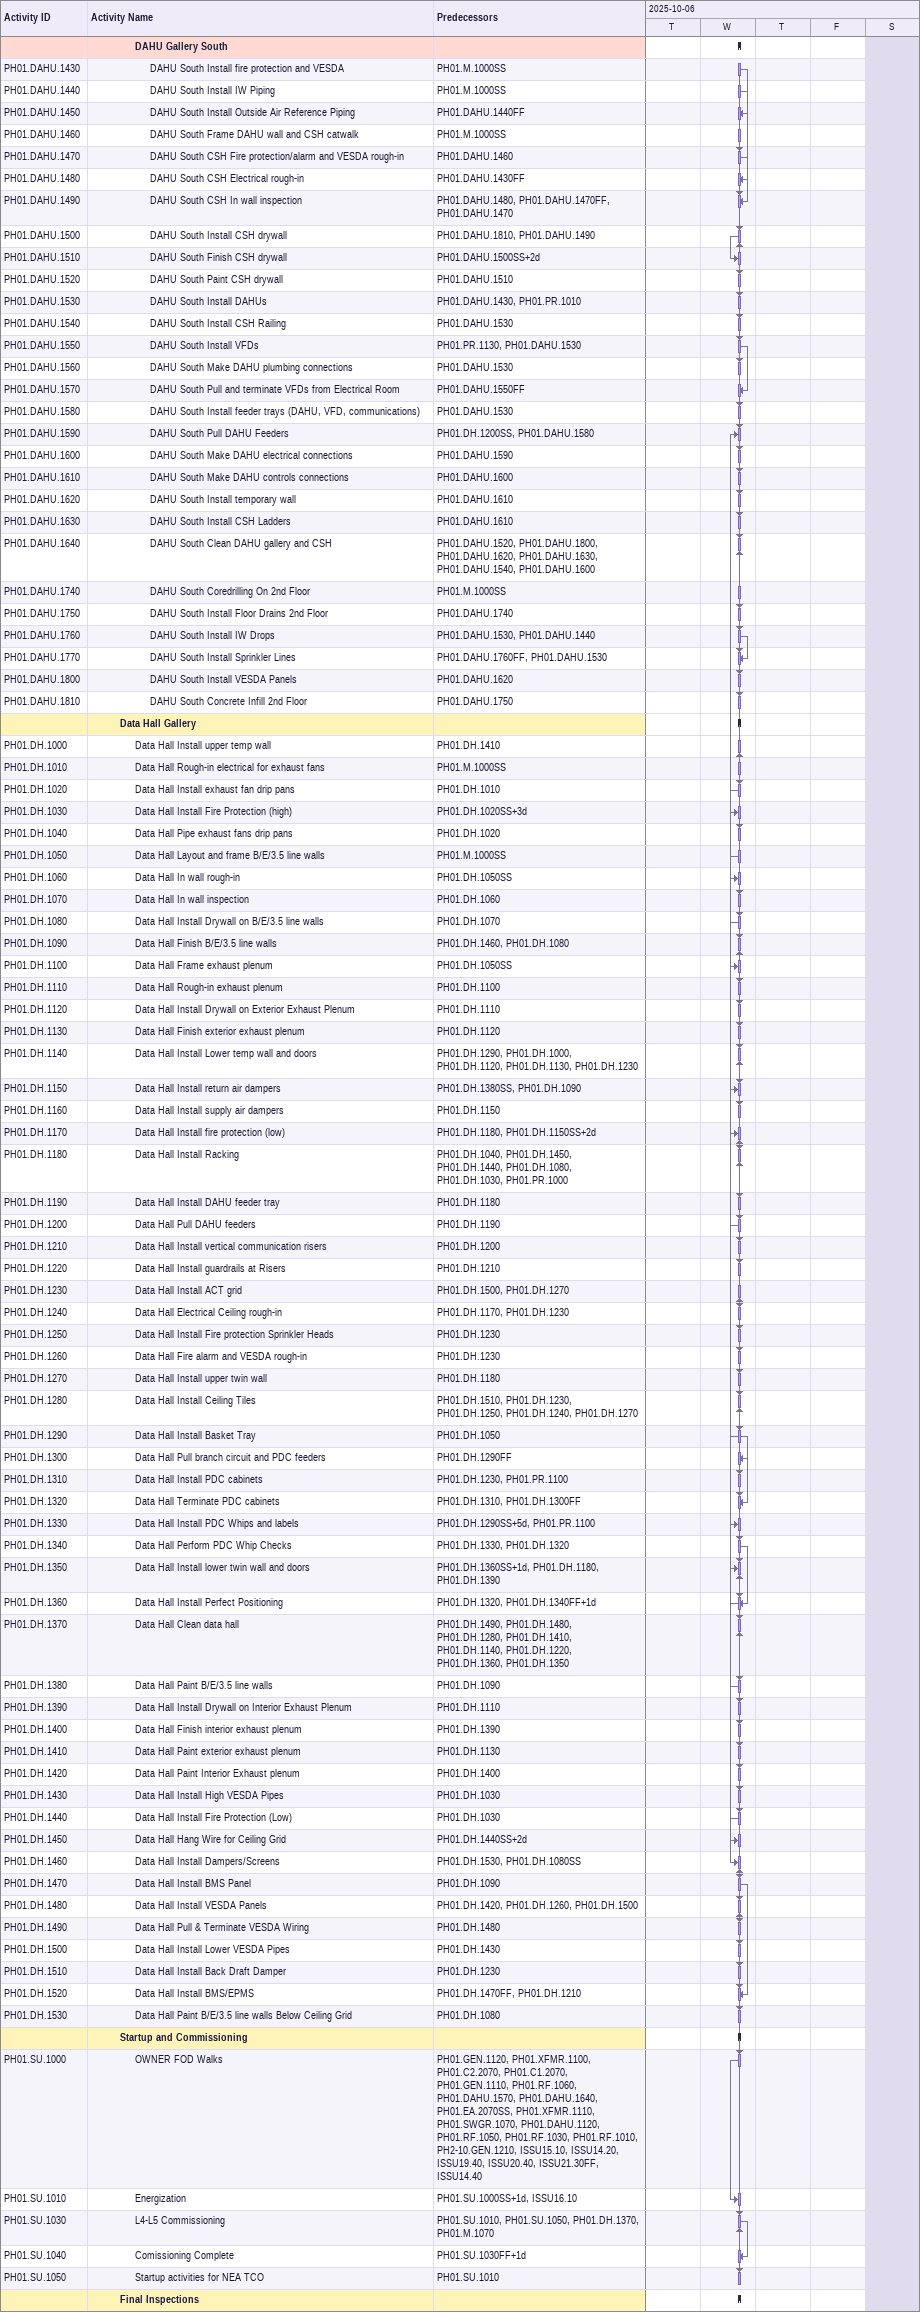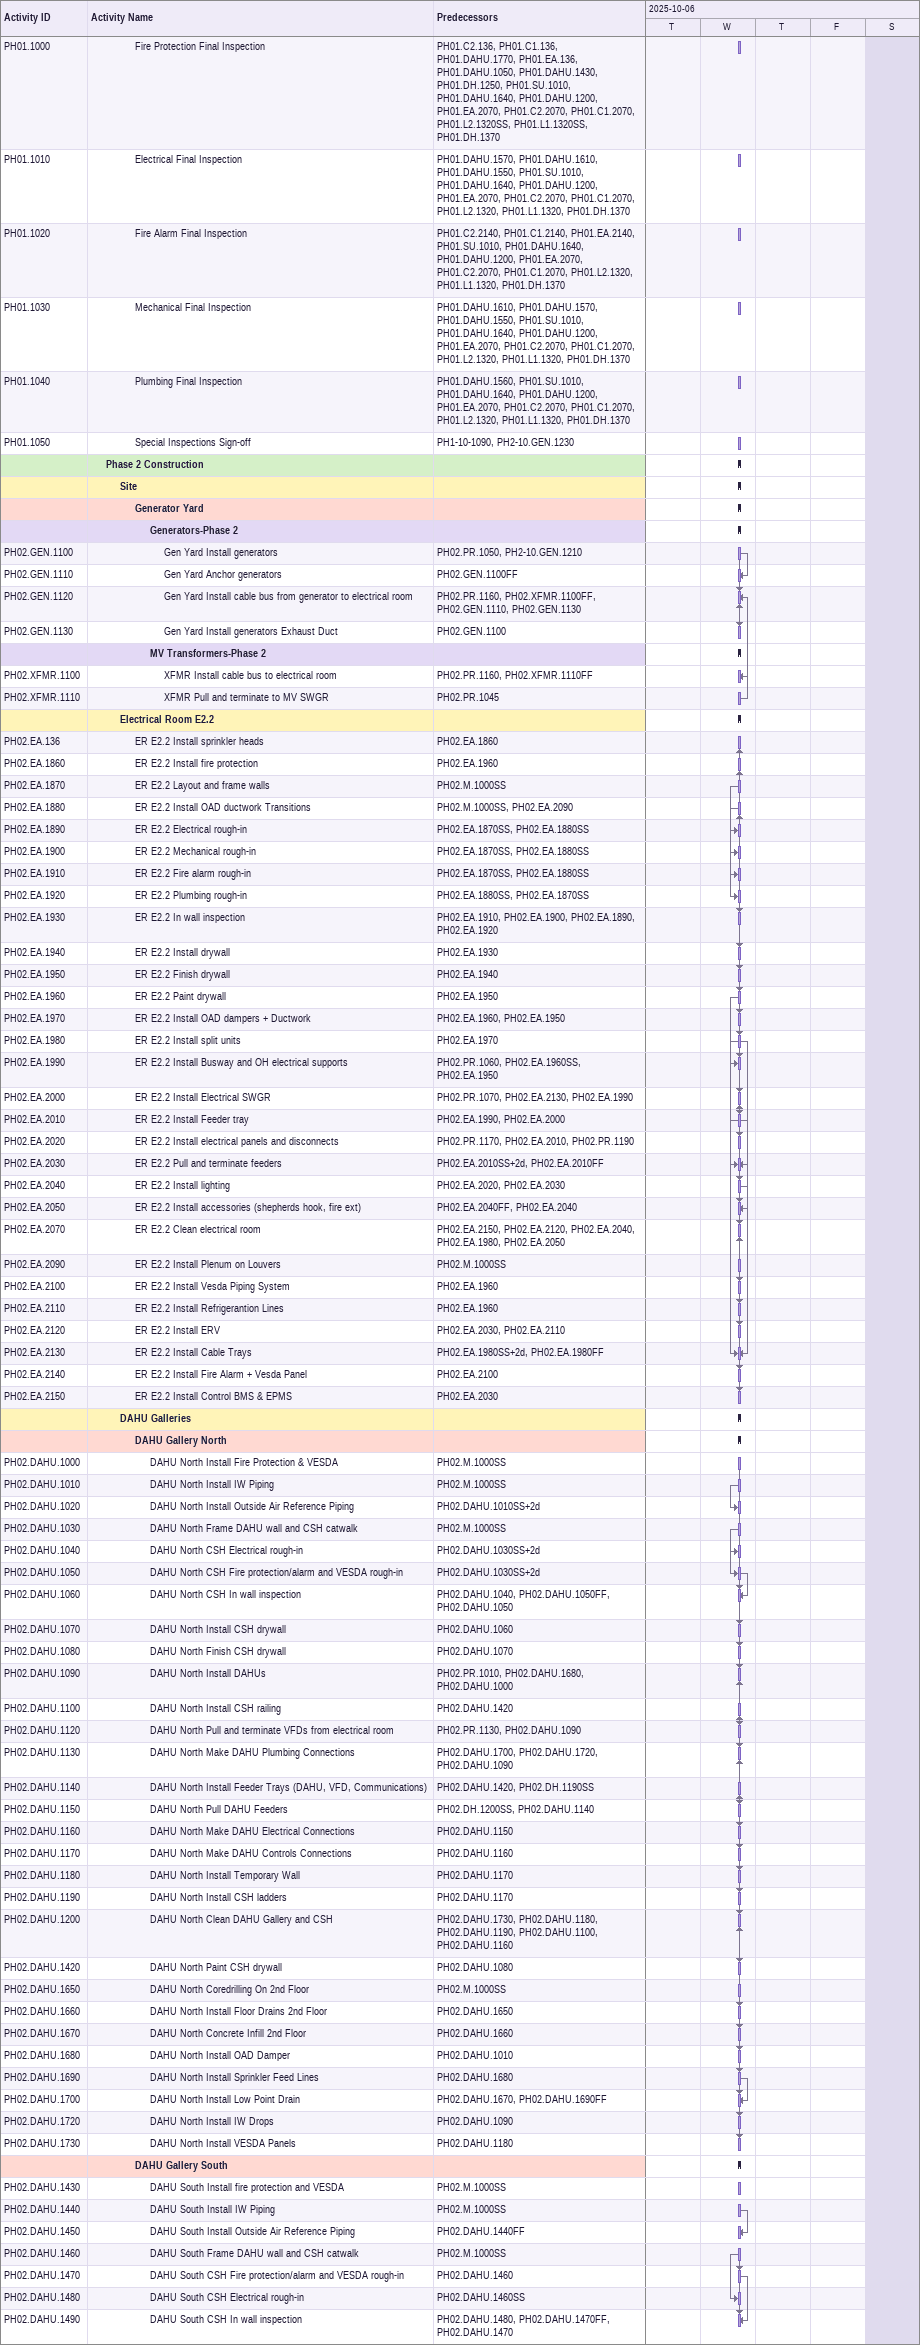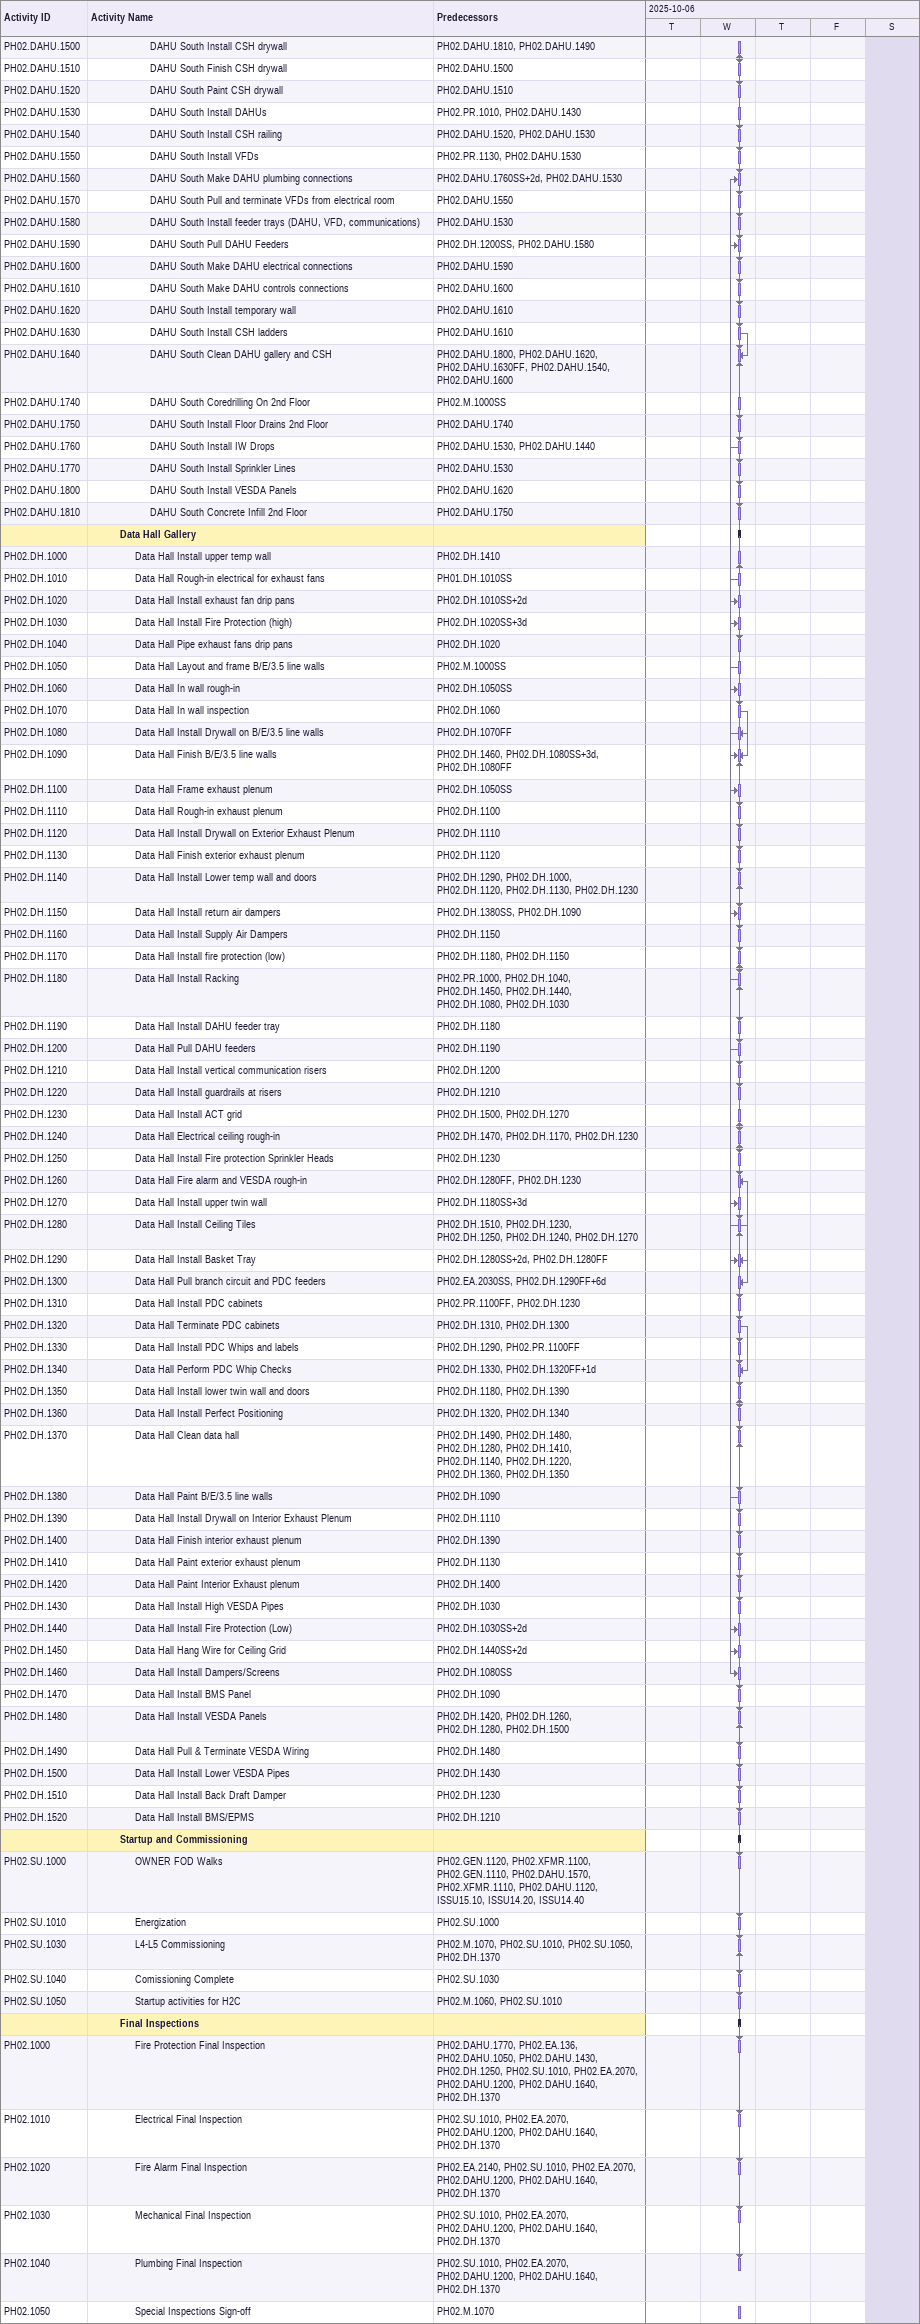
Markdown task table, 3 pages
| ID | Level | Task | Start | Finish | Predecessors |
|---|---|---|---|---|---|
|  | 4 | **DAHU Gallery South** | 2025-10-08 | 2025-10-08 |  |
| PH01.DAHU.1430 | 5 | DAHU South Install fire protection and VESDA | 2025-10-08 | 2025-10-08 | PH01.M.1000SS |
| PH01.DAHU.1440 | 5 | DAHU South Install IW Piping | 2025-10-08 | 2025-10-08 | PH01.M.1000SS |
| PH01.DAHU.1450 | 5 | DAHU South Install Outside Air Reference Piping | 2025-10-08 | 2025-10-08 | PH01.DAHU.1440FF |
| PH01.DAHU.1460 | 5 | DAHU South Frame DAHU wall and CSH catwalk | 2025-10-08 | 2025-10-08 | PH01.M.1000SS |
| PH01.DAHU.1470 | 5 | DAHU South CSH Fire protection/alarm and VESDA rough-in | 2025-10-08 | 2025-10-08 | PH01.DAHU.1460 |
| PH01.DAHU.1480 | 5 | DAHU South CSH Electrical rough-in | 2025-10-08 | 2025-10-08 | PH01.DAHU.1430FF |
| PH01.DAHU.1490 | 5 | DAHU South CSH In wall inspection | 2025-10-08 | 2025-10-08 | PH01.DAHU.1480, PH01.DAHU.1470FF, PH01.DAHU.1470 |
| PH01.DAHU.1500 | 5 | DAHU South Install CSH drywall | 2025-10-08 | 2025-10-08 | PH01.DAHU.1810, PH01.DAHU.1490 |
| PH01.DAHU.1510 | 5 | DAHU South Finish CSH drywall | 2025-10-08 | 2025-10-08 | PH01.DAHU.1500SS+2d |
| PH01.DAHU.1520 | 5 | DAHU South Paint CSH drywall | 2025-10-08 | 2025-10-08 | PH01.DAHU.1510 |
| PH01.DAHU.1530 | 5 | DAHU South Install DAHUs | 2025-10-08 | 2025-10-08 | PH01.DAHU.1430, PH01.PR.1010 |
| PH01.DAHU.1540 | 5 | DAHU South Install CSH Railing | 2025-10-08 | 2025-10-08 | PH01.DAHU.1530 |
| PH01.DAHU.1550 | 5 | DAHU South Install VFDs | 2025-10-08 | 2025-10-08 | PH01.PR.1130, PH01.DAHU.1530 |
| PH01.DAHU.1560 | 5 | DAHU South Make DAHU plumbing connections | 2025-10-08 | 2025-10-08 | PH01.DAHU.1530 |
| PH01.DAHU.1570 | 5 | DAHU South Pull and terminate VFDs from Electrical Room | 2025-10-08 | 2025-10-08 | PH01.DAHU.1550FF |
| PH01.DAHU.1580 | 5 | DAHU South Install feeder trays (DAHU, VFD, communications) | 2025-10-08 | 2025-10-08 | PH01.DAHU.1530 |
| PH01.DAHU.1590 | 5 | DAHU South Pull DAHU Feeders | 2025-10-08 | 2025-10-08 | PH01.DH.1200SS, PH01.DAHU.1580 |
| PH01.DAHU.1600 | 5 | DAHU South Make DAHU electrical connections | 2025-10-08 | 2025-10-08 | PH01.DAHU.1590 |
| PH01.DAHU.1610 | 5 | DAHU South Make DAHU controls connections | 2025-10-08 | 2025-10-08 | PH01.DAHU.1600 |
| PH01.DAHU.1620 | 5 | DAHU South Install temporary wall | 2025-10-08 | 2025-10-08 | PH01.DAHU.1610 |
| PH01.DAHU.1630 | 5 | DAHU South Install CSH Ladders | 2025-10-08 | 2025-10-08 | PH01.DAHU.1610 |
| PH01.DAHU.1640 | 5 | DAHU South Clean DAHU gallery and CSH | 2025-10-08 | 2025-10-08 | PH01.DAHU.1520, PH01.DAHU.1800, PH01.DAHU.1620, PH01.DAHU.1630, PH01.DAHU.1540, PH01.DAHU.1600 |
| PH01.DAHU.1740 | 5 | DAHU South Coredrilling On 2nd Floor | 2025-10-08 | 2025-10-08 | PH01.M.1000SS |
| PH01.DAHU.1750 | 5 | DAHU South Install Floor Drains 2nd Floor | 2025-10-08 | 2025-10-08 | PH01.DAHU.1740 |
| PH01.DAHU.1760 | 5 | DAHU South Install IW Drops | 2025-10-08 | 2025-10-08 | PH01.DAHU.1530, PH01.DAHU.1440 |
| PH01.DAHU.1770 | 5 | DAHU South Install Sprinkler Lines | 2025-10-08 | 2025-10-08 | PH01.DAHU.1760FF, PH01.DAHU.1530 |
| PH01.DAHU.1800 | 5 | DAHU South Install VESDA Panels | 2025-10-08 | 2025-10-08 | PH01.DAHU.1620 |
| PH01.DAHU.1810 | 5 | DAHU South Concrete Infill 2nd Floor | 2025-10-08 | 2025-10-08 | PH01.DAHU.1750 |
|  | 3 | **Data Hall Gallery** | 2025-10-08 | 2025-10-08 |  |
| PH01.DH.1000 | 4 | Data Hall Install upper temp wall | 2025-10-08 | 2025-10-08 | PH01.DH.1410 |
| PH01.DH.1010 | 4 | Data Hall Rough-in electrical for exhaust fans | 2025-10-08 | 2025-10-08 | PH01.M.1000SS |
| PH01.DH.1020 | 4 | Data Hall Install exhaust fan drip pans | 2025-10-08 | 2025-10-08 | PH01.DH.1010 |
| PH01.DH.1030 | 4 | Data Hall Install Fire Protection (high) | 2025-10-08 | 2025-10-08 | PH01.DH.1020SS+3d |
| PH01.DH.1040 | 4 | Data Hall Pipe exhaust fans drip pans | 2025-10-08 | 2025-10-08 | PH01.DH.1020 |
| PH01.DH.1050 | 4 | Data Hall Layout and frame B/E/3.5 line walls | 2025-10-08 | 2025-10-08 | PH01.M.1000SS |
| PH01.DH.1060 | 4 | Data Hall In wall rough-in | 2025-10-08 | 2025-10-08 | PH01.DH.1050SS |
| PH01.DH.1070 | 4 | Data Hall In wall inspection | 2025-10-08 | 2025-10-08 | PH01.DH.1060 |
| PH01.DH.1080 | 4 | Data Hall Install Drywall on B/E/3.5 line walls | 2025-10-08 | 2025-10-08 | PH01.DH.1070 |
| PH01.DH.1090 | 4 | Data Hall Finish B/E/3.5 line walls | 2025-10-08 | 2025-10-08 | PH01.DH.1460, PH01.DH.1080 |
| PH01.DH.1100 | 4 | Data Hall Frame exhaust plenum | 2025-10-08 | 2025-10-08 | PH01.DH.1050SS |
| PH01.DH.1110 | 4 | Data Hall Rough-in exhaust plenum | 2025-10-08 | 2025-10-08 | PH01.DH.1100 |
| PH01.DH.1120 | 4 | Data Hall Install Drywall on Exterior Exhaust Plenum | 2025-10-08 | 2025-10-08 | PH01.DH.1110 |
| PH01.DH.1130 | 4 | Data Hall Finish exterior exhaust plenum | 2025-10-08 | 2025-10-08 | PH01.DH.1120 |
| PH01.DH.1140 | 4 | Data Hall Install Lower temp wall and doors | 2025-10-08 | 2025-10-08 | PH01.DH.1290, PH01.DH.1000, PH01.DH.1120, PH01.DH.1130, PH01.DH.1230 |
| PH01.DH.1150 | 4 | Data Hall Install return air dampers | 2025-10-08 | 2025-10-08 | PH01.DH.1380SS, PH01.DH.1090 |
| PH01.DH.1160 | 4 | Data Hall Install supply air dampers | 2025-10-08 | 2025-10-08 | PH01.DH.1150 |
| PH01.DH.1170 | 4 | Data Hall Install fire protection (low) | 2025-10-08 | 2025-10-08 | PH01.DH.1180, PH01.DH.1150SS+2d |
| PH01.DH.1180 | 4 | Data Hall Install Racking | 2025-10-08 | 2025-10-08 | PH01.DH.1040, PH01.DH.1450, PH01.DH.1440, PH01.DH.1080, PH01.DH.1030, PH01.PR.1000 |
| PH01.DH.1190 | 4 | Data Hall Install DAHU feeder tray | 2025-10-08 | 2025-10-08 | PH01.DH.1180 |
| PH01.DH.1200 | 4 | Data Hall Pull DAHU feeders | 2025-10-08 | 2025-10-08 | PH01.DH.1190 |
| PH01.DH.1210 | 4 | Data Hall Install vertical communication risers | 2025-10-08 | 2025-10-08 | PH01.DH.1200 |
| PH01.DH.1220 | 4 | Data Hall Install guardrails at Risers | 2025-10-08 | 2025-10-08 | PH01.DH.1210 |
| PH01.DH.1230 | 4 | Data Hall Install ACT grid | 2025-10-08 | 2025-10-08 | PH01.DH.1500, PH01.DH.1270 |
| PH01.DH.1240 | 4 | Data Hall Electrical Ceiling rough-in | 2025-10-08 | 2025-10-08 | PH01.DH.1170, PH01.DH.1230 |
| PH01.DH.1250 | 4 | Data Hall Install Fire protection Sprinkler Heads | 2025-10-08 | 2025-10-08 | PH01.DH.1230 |
| PH01.DH.1260 | 4 | Data Hall Fire alarm and VESDA rough-in | 2025-10-08 | 2025-10-08 | PH01.DH.1230 |
| PH01.DH.1270 | 4 | Data Hall Install upper twin wall | 2025-10-08 | 2025-10-08 | PH01.DH.1180 |
| PH01.DH.1280 | 4 | Data Hall Install Ceiling Tiles | 2025-10-08 | 2025-10-08 | PH01.DH.1510, PH01.DH.1230, PH01.DH.1250, PH01.DH.1240, PH01.DH.1270 |
| PH01.DH.1290 | 4 | Data Hall Install Basket Tray | 2025-10-08 | 2025-10-08 | PH01.DH.1050 |
| PH01.DH.1300 | 4 | Data Hall Pull branch circuit and PDC feeders | 2025-10-08 | 2025-10-08 | PH01.DH.1290FF |
| PH01.DH.1310 | 4 | Data Hall Install PDC cabinets | 2025-10-08 | 2025-10-08 | PH01.DH.1230, PH01.PR.1100 |
| PH01.DH.1320 | 4 | Data Hall Terminate PDC cabinets | 2025-10-08 | 2025-10-08 | PH01.DH.1310, PH01.DH.1300FF |
| PH01.DH.1330 | 4 | Data Hall Install PDC Whips and labels | 2025-10-08 | 2025-10-08 | PH01.DH.1290SS+5d, PH01.PR.1100 |
| PH01.DH.1340 | 4 | Data Hall Perform PDC Whip Checks | 2025-10-08 | 2025-10-08 | PH01.DH.1330, PH01.DH.1320 |
| PH01.DH.1350 | 4 | Data Hall Install lower twin wall and doors | 2025-10-08 | 2025-10-08 | PH01.DH.1360SS+1d, PH01.DH.1180, PH01.DH.1390 |
| PH01.DH.1360 | 4 | Data Hall Install Perfect Positioning | 2025-10-08 | 2025-10-08 | PH01.DH.1320, PH01.DH.1340FF+1d |
| PH01.DH.1370 | 4 | Data Hall Clean data hall | 2025-10-08 | 2025-10-08 | PH01.DH.1490, PH01.DH.1480, PH01.DH.1280, PH01.DH.1410, PH01.DH.1140, PH01.DH.1220, PH01.DH.1360, PH01.DH.1350 |
| PH01.DH.1380 | 4 | Data Hall Paint B/E/3.5 line walls | 2025-10-08 | 2025-10-08 | PH01.DH.1090 |
| PH01.DH.1390 | 4 | Data Hall Install Drywall on Interior Exhaust Plenum | 2025-10-08 | 2025-10-08 | PH01.DH.1110 |
| PH01.DH.1400 | 4 | Data Hall Finish interior exhaust plenum | 2025-10-08 | 2025-10-08 | PH01.DH.1390 |
| PH01.DH.1410 | 4 | Data Hall Paint exterior exhaust plenum | 2025-10-08 | 2025-10-08 | PH01.DH.1130 |
| PH01.DH.1420 | 4 | Data Hall Paint Interior Exhaust plenum | 2025-10-08 | 2025-10-08 | PH01.DH.1400 |
| PH01.DH.1430 | 4 | Data Hall Install High VESDA Pipes | 2025-10-08 | 2025-10-08 | PH01.DH.1030 |
| PH01.DH.1440 | 4 | Data Hall Install Fire Protection (Low) | 2025-10-08 | 2025-10-08 | PH01.DH.1030 |
| PH01.DH.1450 | 4 | Data Hall Hang Wire for Ceiling Grid | 2025-10-08 | 2025-10-08 | PH01.DH.1440SS+2d |
| PH01.DH.1460 | 4 | Data Hall Install Dampers/Screens | 2025-10-08 | 2025-10-08 | PH01.DH.1530, PH01.DH.1080SS |
| PH01.DH.1470 | 4 | Data Hall Install BMS Panel | 2025-10-08 | 2025-10-08 | PH01.DH.1090 |
| PH01.DH.1480 | 4 | Data Hall Install VESDA Panels | 2025-10-08 | 2025-10-08 | PH01.DH.1420, PH01.DH.1260, PH01.DH.1500 |
| PH01.DH.1490 | 4 | Data Hall Pull & Terminate VESDA Wiring | 2025-10-08 | 2025-10-08 | PH01.DH.1480 |
| PH01.DH.1500 | 4 | Data Hall Install Lower VESDA Pipes | 2025-10-08 | 2025-10-08 | PH01.DH.1430 |
| PH01.DH.1510 | 4 | Data Hall Install Back Draft Damper | 2025-10-08 | 2025-10-08 | PH01.DH.1230 |
| PH01.DH.1520 | 4 | Data Hall Install BMS/EPMS | 2025-10-08 | 2025-10-08 | PH01.DH.1470FF, PH01.DH.1210 |
| PH01.DH.1530 | 4 | Data Hall Paint B/E/3.5 line walls Below Ceiling Grid | 2025-10-08 | 2025-10-08 | PH01.DH.1080 |
|  | 3 | **Startup and Commissioning** | 2025-10-08 | 2025-10-08 |  |
| PH01.SU.1000 | 4 | OWNER FOD Walks | 2025-10-08 | 2025-10-08 | PH01.GEN.1120, PH01.XFMR.1100, PH01.C2.2070, PH01.C1.2070, PH01.GEN.1110, PH01.RF.1060, PH01.DAHU.1570, PH01.DAHU.1640, PH01.EA.2070SS, PH01.XFMR.1110, PH01.SWGR.1070, PH01.DAHU.1120, PH01.RF.1050, PH01.RF.1030, PH01.RF.1010, PH2-10.GEN.1210, ISSU15.10, ISSU14.20, ISSU19.40, ISSU20.40, ISSU21.30FF, ISSU14.40 |
| PH01.SU.1010 | 4 | Energization | 2025-10-08 | 2025-10-08 | PH01.SU.1000SS+1d, ISSU16.10 |
| PH01.SU.1030 | 4 | L4-L5 Commissioning | 2025-10-08 | 2025-10-08 | PH01.SU.1010, PH01.SU.1050, PH01.DH.1370, PH01.M.1070 |
| PH01.SU.1040 | 4 | Comissioning Complete | 2025-10-08 | 2025-10-08 | PH01.SU.1030FF+1d |
| PH01.SU.1050 | 4 | Startup activities for NEA TCO | 2025-10-08 | 2025-10-08 | PH01.SU.1010 |
|  | 3 | **Final Inspections** | 2025-10-08 | 2025-10-08 |  |
| PH01.1000 | 4 | Fire Protection Final Inspection | 2025-10-08 | 2025-10-08 | PH01.C2.136, PH01.C1.136, PH01.DAHU.1770, PH01.EA.136, PH01.DAHU.1050, PH01.DAHU.1430, PH01.DH.1250, PH01.SU.1010, PH01.DAHU.1640, PH01.DAHU.1200, PH01.EA.2070, PH01.C2.2070, PH01.C1.2070, PH01.L2.1320SS, PH01.L1.1320SS, PH01.DH.1370 |
| PH01.1010 | 4 | Electrical Final Inspection | 2025-10-08 | 2025-10-08 | PH01.DAHU.1570, PH01.DAHU.1610, PH01.DAHU.1550, PH01.SU.1010, PH01.DAHU.1640, PH01.DAHU.1200, PH01.EA.2070, PH01.C2.2070, PH01.C1.2070, PH01.L2.1320, PH01.L1.1320, PH01.DH.1370 |
| PH01.1020 | 4 | Fire Alarm Final Inspection | 2025-10-08 | 2025-10-08 | PH01.C2.2140, PH01.C1.2140, PH01.EA.2140, PH01.SU.1010, PH01.DAHU.1640, PH01.DAHU.1200, PH01.EA.2070, PH01.C2.2070, PH01.C1.2070, PH01.L2.1320, PH01.L1.1320, PH01.DH.1370 |
| PH01.1030 | 4 | Mechanical Final Inspection | 2025-10-08 | 2025-10-08 | PH01.DAHU.1610, PH01.DAHU.1570, PH01.DAHU.1550, PH01.SU.1010, PH01.DAHU.1640, PH01.DAHU.1200, PH01.EA.2070, PH01.C2.2070, PH01.C1.2070, PH01.L2.1320, PH01.L1.1320, PH01.DH.1370 |
| PH01.1040 | 4 | Plumbing Final Inspection | 2025-10-08 | 2025-10-08 | PH01.DAHU.1560, PH01.SU.1010, PH01.DAHU.1640, PH01.DAHU.1200, PH01.EA.2070, PH01.C2.2070, PH01.C1.2070, PH01.L2.1320, PH01.L1.1320, PH01.DH.1370 |
| PH01.1050 | 4 | Special Inspections Sign-off | 2025-10-08 | 2025-10-08 | PH1-10-1090, PH2-10.GEN.1230 |
|  | 2 | **Phase 2 Construction** | 2025-10-08 | 2025-10-08 |  |
|  | 3 | **Site** | 2025-10-08 | 2025-10-08 |  |
|  | 4 | **Generator Yard** | 2025-10-08 | 2025-10-08 |  |
|  | 5 | **Generators-Phase 2** | 2025-10-08 | 2025-10-08 |  |
| PH02.GEN.1100 | 6 | Gen Yard Install generators | 2025-10-08 | 2025-10-08 | PH02.PR.1050, PH2-10.GEN.1210 |
| PH02.GEN.1110 | 6 | Gen Yard Anchor generators | 2025-10-08 | 2025-10-08 | PH02.GEN.1100FF |
| PH02.GEN.1120 | 6 | Gen Yard Install cable bus from generator to electrical room | 2025-10-08 | 2025-10-08 | PH02.PR.1160, PH02.XFMR.1100FF, PH02.GEN.1110, PH02.GEN.1130 |
| PH02.GEN.1130 | 6 | Gen Yard Install generators Exhaust Duct | 2025-10-08 | 2025-10-08 | PH02.GEN.1100 |
|  | 5 | **MV Transformers-Phase 2** | 2025-10-08 | 2025-10-08 |  |
| PH02.XFMR.1100 | 6 | XFMR Install cable bus to electrical room | 2025-10-08 | 2025-10-08 | PH02.PR.1160, PH02.XFMR.1110FF |
| PH02.XFMR.1110 | 6 | XFMR Pull and terminate to MV SWGR | 2025-10-08 | 2025-10-08 | PH02.PR.1045 |
|  | 3 | **Electrical Room E2.2** | 2025-10-08 | 2025-10-08 |  |
| PH02.EA.136 | 4 | ER E2.2 Install sprinkler heads | 2025-10-08 | 2025-10-08 | PH02.EA.1860 |
| PH02.EA.1860 | 4 | ER E2.2 Install fire protection | 2025-10-08 | 2025-10-08 | PH02.EA.1960 |
| PH02.EA.1870 | 4 | ER E2.2 Layout and frame walls | 2025-10-08 | 2025-10-08 | PH02.M.1000SS |
| PH02.EA.1880 | 4 | ER E2.2 Install OAD ductwork Transitions | 2025-10-08 | 2025-10-08 | PH02.M.1000SS, PH02.EA.2090 |
| PH02.EA.1890 | 4 | ER E2.2 Electrical rough-in | 2025-10-08 | 2025-10-08 | PH02.EA.1870SS, PH02.EA.1880SS |
| PH02.EA.1900 | 4 | ER E2.2 Mechanical rough-in | 2025-10-08 | 2025-10-08 | PH02.EA.1870SS, PH02.EA.1880SS |
| PH02.EA.1910 | 4 | ER E2.2 Fire alarm rough-in | 2025-10-08 | 2025-10-08 | PH02.EA.1870SS, PH02.EA.1880SS |
| PH02.EA.1920 | 4 | ER E2.2 Plumbing rough-in | 2025-10-08 | 2025-10-08 | PH02.EA.1880SS, PH02.EA.1870SS |
| PH02.EA.1930 | 4 | ER E2.2 In wall inspection | 2025-10-08 | 2025-10-08 | PH02.EA.1910, PH02.EA.1900, PH02.EA.1890, PH02.EA.1920 |
| PH02.EA.1940 | 4 | ER E2.2 Install drywall | 2025-10-08 | 2025-10-08 | PH02.EA.1930 |
| PH02.EA.1950 | 4 | ER E2.2 Finish drywall | 2025-10-08 | 2025-10-08 | PH02.EA.1940 |
| PH02.EA.1960 | 4 | ER E2.2 Paint drywall | 2025-10-08 | 2025-10-08 | PH02.EA.1950 |
| PH02.EA.1970 | 4 | ER E2.2 Install OAD dampers + Ductwork | 2025-10-08 | 2025-10-08 | PH02.EA.1960, PH02.EA.1950 |
| PH02.EA.1980 | 4 | ER E2.2 Install split units | 2025-10-08 | 2025-10-08 | PH02.EA.1970 |
| PH02.EA.1990 | 4 | ER E2.2 Install Busway and OH electrical supports | 2025-10-08 | 2025-10-08 | PH02.PR.1060, PH02.EA.1960SS, PH02.EA.1950 |
| PH02.EA.2000 | 4 | ER E2.2 Install Electrical SWGR | 2025-10-08 | 2025-10-08 | PH02.PR.1070, PH02.EA.2130, PH02.EA.1990 |
| PH02.EA.2010 | 4 | ER E2.2 Install Feeder tray | 2025-10-08 | 2025-10-08 | PH02.EA.1990, PH02.EA.2000 |
| PH02.EA.2020 | 4 | ER E2.2 Install electrical panels and disconnects | 2025-10-08 | 2025-10-08 | PH02.PR.1170, PH02.EA.2010, PH02.PR.1190 |
| PH02.EA.2030 | 4 | ER E2.2 Pull and terminate feeders | 2025-10-08 | 2025-10-08 | PH02.EA.2010SS+2d, PH02.EA.2010FF |
| PH02.EA.2040 | 4 | ER E2.2 Install lighting | 2025-10-08 | 2025-10-08 | PH02.EA.2020, PH02.EA.2030 |
| PH02.EA.2050 | 4 | ER E2.2 Install accessories (shepherds hook, fire ext) | 2025-10-08 | 2025-10-08 | PH02.EA.2040FF, PH02.EA.2040 |
| PH02.EA.2070 | 4 | ER E2.2 Clean electrical room | 2025-10-08 | 2025-10-08 | PH02.EA.2150, PH02.EA.2120, PH02.EA.2040, PH02.EA.1980, PH02.EA.2050 |
| PH02.EA.2090 | 4 | ER E2.2 Install Plenum on Louvers | 2025-10-08 | 2025-10-08 | PH02.M.1000SS |
| PH02.EA.2100 | 4 | ER E2.2 Install Vesda Piping System | 2025-10-08 | 2025-10-08 | PH02.EA.1960 |
| PH02.EA.2110 | 4 | ER E2.2 Install Refrigerantion Lines | 2025-10-08 | 2025-10-08 | PH02.EA.1960 |
| PH02.EA.2120 | 4 | ER E2.2 Install ERV | 2025-10-08 | 2025-10-08 | PH02.EA.2030, PH02.EA.2110 |
| PH02.EA.2130 | 4 | ER E2.2 Install Cable Trays | 2025-10-08 | 2025-10-08 | PH02.EA.1980SS+2d, PH02.EA.1980FF |
| PH02.EA.2140 | 4 | ER E2.2 Install Fire Alarm + Vesda Panel | 2025-10-08 | 2025-10-08 | PH02.EA.2100 |
| PH02.EA.2150 | 4 | ER E2.2 Install Control BMS & EPMS | 2025-10-08 | 2025-10-08 | PH02.EA.2030 |
|  | 3 | **DAHU Galleries** | 2025-10-08 | 2025-10-08 |  |
|  | 4 | **DAHU Gallery North** | 2025-10-08 | 2025-10-08 |  |
| PH02.DAHU.1000 | 5 | DAHU North Install Fire Protection & VESDA | 2025-10-08 | 2025-10-08 | PH02.M.1000SS |
| PH02.DAHU.1010 | 5 | DAHU North Install IW Piping | 2025-10-08 | 2025-10-08 | PH02.M.1000SS |
| PH02.DAHU.1020 | 5 | DAHU North Install Outside Air Reference Piping | 2025-10-08 | 2025-10-08 | PH02.DAHU.1010SS+2d |
| PH02.DAHU.1030 | 5 | DAHU North Frame DAHU wall and CSH catwalk | 2025-10-08 | 2025-10-08 | PH02.M.1000SS |
| PH02.DAHU.1040 | 5 | DAHU North CSH Electrical rough-in | 2025-10-08 | 2025-10-08 | PH02.DAHU.1030SS+2d |
| PH02.DAHU.1050 | 5 | DAHU North CSH Fire protection/alarm and VESDA rough-in | 2025-10-08 | 2025-10-08 | PH02.DAHU.1030SS+2d |
| PH02.DAHU.1060 | 5 | DAHU North CSH In wall inspection | 2025-10-08 | 2025-10-08 | PH02.DAHU.1040, PH02.DAHU.1050FF, PH02.DAHU.1050 |
| PH02.DAHU.1070 | 5 | DAHU North Install CSH drywall | 2025-10-08 | 2025-10-08 | PH02.DAHU.1060 |
| PH02.DAHU.1080 | 5 | DAHU North Finish CSH drywall | 2025-10-08 | 2025-10-08 | PH02.DAHU.1070 |
| PH02.DAHU.1090 | 5 | DAHU North Install DAHUs | 2025-10-08 | 2025-10-08 | PH02.PR.1010, PH02.DAHU.1680, PH02.DAHU.1000 |
| PH02.DAHU.1100 | 5 | DAHU North Install CSH railing | 2025-10-08 | 2025-10-08 | PH02.DAHU.1420 |
| PH02.DAHU.1120 | 5 | DAHU North Pull and terminate VFDs from electrical room | 2025-10-08 | 2025-10-08 | PH02.PR.1130, PH02.DAHU.1090 |
| PH02.DAHU.1130 | 5 | DAHU North Make DAHU Plumbing Connections | 2025-10-08 | 2025-10-08 | PH02.DAHU.1700, PH02.DAHU.1720, PH02.DAHU.1090 |
| PH02.DAHU.1140 | 5 | DAHU North Install Feeder Trays (DAHU, VFD, Communications) | 2025-10-08 | 2025-10-08 | PH02.DAHU.1420, PH02.DH.1190SS |
| PH02.DAHU.1150 | 5 | DAHU North Pull DAHU Feeders | 2025-10-08 | 2025-10-08 | PH02.DH.1200SS, PH02.DAHU.1140 |
| PH02.DAHU.1160 | 5 | DAHU North Make DAHU Electrical Connections | 2025-10-08 | 2025-10-08 | PH02.DAHU.1150 |
| PH02.DAHU.1170 | 5 | DAHU North Make DAHU Controls Connections | 2025-10-08 | 2025-10-08 | PH02.DAHU.1160 |
| PH02.DAHU.1180 | 5 | DAHU North Install Temporary Wall | 2025-10-08 | 2025-10-08 | PH02.DAHU.1170 |
| PH02.DAHU.1190 | 5 | DAHU North Install CSH ladders | 2025-10-08 | 2025-10-08 | PH02.DAHU.1170 |
| PH02.DAHU.1200 | 5 | DAHU North Clean DAHU Gallery and CSH | 2025-10-08 | 2025-10-08 | PH02.DAHU.1730, PH02.DAHU.1180, PH02.DAHU.1190, PH02.DAHU.1100, PH02.DAHU.1160 |
| PH02.DAHU.1420 | 5 | DAHU North Paint CSH drywall | 2025-10-08 | 2025-10-08 | PH02.DAHU.1080 |
| PH02.DAHU.1650 | 5 | DAHU North Coredrilling On 2nd Floor | 2025-10-08 | 2025-10-08 | PH02.M.1000SS |
| PH02.DAHU.1660 | 5 | DAHU North Install Floor Drains 2nd Floor | 2025-10-08 | 2025-10-08 | PH02.DAHU.1650 |
| PH02.DAHU.1670 | 5 | DAHU North Concrete Infill 2nd Floor | 2025-10-08 | 2025-10-08 | PH02.DAHU.1660 |
| PH02.DAHU.1680 | 5 | DAHU North Install OAD Damper | 2025-10-08 | 2025-10-08 | PH02.DAHU.1010 |
| PH02.DAHU.1690 | 5 | DAHU North Install Sprinkler Feed Lines | 2025-10-08 | 2025-10-08 | PH02.DAHU.1680 |
| PH02.DAHU.1700 | 5 | DAHU North Install Low Point Drain | 2025-10-08 | 2025-10-08 | PH02.DAHU.1670, PH02.DAHU.1690FF |
| PH02.DAHU.1720 | 5 | DAHU North Install IW Drops | 2025-10-08 | 2025-10-08 | PH02.DAHU.1090 |
| PH02.DAHU.1730 | 5 | DAHU North Install VESDA Panels | 2025-10-08 | 2025-10-08 | PH02.DAHU.1180 |
|  | 4 | **DAHU Gallery South** | 2025-10-08 | 2025-10-08 |  |
| PH02.DAHU.1430 | 5 | DAHU South Install fire protection and VESDA | 2025-10-08 | 2025-10-08 | PH02.M.1000SS |
| PH02.DAHU.1440 | 5 | DAHU South Install IW Piping | 2025-10-08 | 2025-10-08 | PH02.M.1000SS |
| PH02.DAHU.1450 | 5 | DAHU South Install Outside Air Reference Piping | 2025-10-08 | 2025-10-08 | PH02.DAHU.1440FF |
| PH02.DAHU.1460 | 5 | DAHU South Frame DAHU wall and CSH catwalk | 2025-10-08 | 2025-10-08 | PH02.M.1000SS |
| PH02.DAHU.1470 | 5 | DAHU South CSH Fire protection/alarm and VESDA rough-in | 2025-10-08 | 2025-10-08 | PH02.DAHU.1460 |
| PH02.DAHU.1480 | 5 | DAHU South CSH Electrical rough-in | 2025-10-08 | 2025-10-08 | PH02.DAHU.1460SS |
| PH02.DAHU.1490 | 5 | DAHU South CSH In wall inspection | 2025-10-08 | 2025-10-08 | PH02.DAHU.1480, PH02.DAHU.1470FF, PH02.DAHU.1470 |
| PH02.DAHU.1500 | 5 | DAHU South Install CSH drywall | 2025-10-08 | 2025-10-08 | PH02.DAHU.1810, PH02.DAHU.1490 |
| PH02.DAHU.1510 | 5 | DAHU South Finish CSH drywall | 2025-10-08 | 2025-10-08 | PH02.DAHU.1500 |
| PH02.DAHU.1520 | 5 | DAHU South Paint CSH drywall | 2025-10-08 | 2025-10-08 | PH02.DAHU.1510 |
| PH02.DAHU.1530 | 5 | DAHU South Install DAHUs | 2025-10-08 | 2025-10-08 | PH02.PR.1010, PH02.DAHU.1430 |
| PH02.DAHU.1540 | 5 | DAHU South Install CSH railing | 2025-10-08 | 2025-10-08 | PH02.DAHU.1520, PH02.DAHU.1530 |
| PH02.DAHU.1550 | 5 | DAHU South Install VFDs | 2025-10-08 | 2025-10-08 | PH02.PR.1130, PH02.DAHU.1530 |
| PH02.DAHU.1560 | 5 | DAHU South Make DAHU plumbing connections | 2025-10-08 | 2025-10-08 | PH02.DAHU.1760SS+2d, PH02.DAHU.1530 |
| PH02.DAHU.1570 | 5 | DAHU South Pull and terminate VFDs from electrical room | 2025-10-08 | 2025-10-08 | PH02.DAHU.1550 |
| PH02.DAHU.1580 | 5 | DAHU South Install feeder trays (DAHU, VFD, communications) | 2025-10-08 | 2025-10-08 | PH02.DAHU.1530 |
| PH02.DAHU.1590 | 5 | DAHU South Pull DAHU Feeders | 2025-10-08 | 2025-10-08 | PH02.DH.1200SS, PH02.DAHU.1580 |
| PH02.DAHU.1600 | 5 | DAHU South Make DAHU electrical connections | 2025-10-08 | 2025-10-08 | PH02.DAHU.1590 |
| PH02.DAHU.1610 | 5 | DAHU South Make DAHU controls connections | 2025-10-08 | 2025-10-08 | PH02.DAHU.1600 |
| PH02.DAHU.1620 | 5 | DAHU South Install temporary wall | 2025-10-08 | 2025-10-08 | PH02.DAHU.1610 |
| PH02.DAHU.1630 | 5 | DAHU South Install CSH ladders | 2025-10-08 | 2025-10-08 | PH02.DAHU.1610 |
| PH02.DAHU.1640 | 5 | DAHU South Clean DAHU gallery and CSH | 2025-10-08 | 2025-10-08 | PH02.DAHU.1800, PH02.DAHU.1620, PH02.DAHU.1630FF, PH02.DAHU.1540, PH02.DAHU.1600 |
| PH02.DAHU.1740 | 5 | DAHU South Coredrilling On 2nd Floor | 2025-10-08 | 2025-10-08 | PH02.M.1000SS |
| PH02.DAHU.1750 | 5 | DAHU South Install Floor Drains 2nd Floor | 2025-10-08 | 2025-10-08 | PH02.DAHU.1740 |
| PH02.DAHU.1760 | 5 | DAHU South Install IW Drops | 2025-10-08 | 2025-10-08 | PH02.DAHU.1530, PH02.DAHU.1440 |
| PH02.DAHU.1770 | 5 | DAHU South Install Sprinkler Lines | 2025-10-08 | 2025-10-08 | PH02.DAHU.1530 |
| PH02.DAHU.1800 | 5 | DAHU South Install VESDA Panels | 2025-10-08 | 2025-10-08 | PH02.DAHU.1620 |
| PH02.DAHU.1810 | 5 | DAHU South Concrete Infill 2nd Floor | 2025-10-08 | 2025-10-08 | PH02.DAHU.1750 |
|  | 3 | **Data Hall Gallery** | 2025-10-08 | 2025-10-08 |  |
| PH02.DH.1000 | 4 | Data Hall Install upper temp wall | 2025-10-08 | 2025-10-08 | PH02.DH.1410 |
| PH02.DH.1010 | 4 | Data Hall Rough-in electrical for exhaust fans | 2025-10-08 | 2025-10-08 | PH01.DH.1010SS |
| PH02.DH.1020 | 4 | Data Hall Install exhaust fan drip pans | 2025-10-08 | 2025-10-08 | PH02.DH.1010SS+2d |
| PH02.DH.1030 | 4 | Data Hall Install Fire Protection (high) | 2025-10-08 | 2025-10-08 | PH02.DH.1020SS+3d |
| PH02.DH.1040 | 4 | Data Hall Pipe exhaust fans drip pans | 2025-10-08 | 2025-10-08 | PH02.DH.1020 |
| PH02.DH.1050 | 4 | Data Hall Layout and frame B/E/3.5 line walls | 2025-10-08 | 2025-10-08 | PH02.M.1000SS |
| PH02.DH.1060 | 4 | Data Hall In wall rough-in | 2025-10-08 | 2025-10-08 | PH02.DH.1050SS |
| PH02.DH.1070 | 4 | Data Hall In wall inspection | 2025-10-08 | 2025-10-08 | PH02.DH.1060 |
| PH02.DH.1080 | 4 | Data Hall Install Drywall on B/E/3.5 line walls | 2025-10-08 | 2025-10-08 | PH02.DH.1070FF |
| PH02.DH.1090 | 4 | Data Hall Finish B/E/3.5 line walls | 2025-10-08 | 2025-10-08 | PH02.DH.1460, PH02.DH.1080SS+3d, PH02.DH.1080FF |
| PH02.DH.1100 | 4 | Data Hall Frame exhaust plenum | 2025-10-08 | 2025-10-08 | PH02.DH.1050SS |
| PH02.DH.1110 | 4 | Data Hall Rough-in exhaust plenum | 2025-10-08 | 2025-10-08 | PH02.DH.1100 |
| PH02.DH.1120 | 4 | Data Hall Install Drywall on Exterior Exhaust Plenum | 2025-10-08 | 2025-10-08 | PH02.DH.1110 |
| PH02.DH.1130 | 4 | Data Hall Finish exterior exhaust plenum | 2025-10-08 | 2025-10-08 | PH02.DH.1120 |
| PH02.DH.1140 | 4 | Data Hall Install Lower temp wall and doors | 2025-10-08 | 2025-10-08 | PH02.DH.1290, PH02.DH.1000, PH02.DH.1120, PH02.DH.1130, PH02.DH.1230 |
| PH02.DH.1150 | 4 | Data Hall Install return air dampers | 2025-10-08 | 2025-10-08 | PH02.DH.1380SS, PH02.DH.1090 |
| PH02.DH.1160 | 4 | Data Hall Install Supply Air Dampers | 2025-10-08 | 2025-10-08 | PH02.DH.1150 |
| PH02.DH.1170 | 4 | Data Hall Install fire protection (low) | 2025-10-08 | 2025-10-08 | PH02.DH.1180, PH02.DH.1150 |
| PH02.DH.1180 | 4 | Data Hall Install Racking | 2025-10-08 | 2025-10-08 | PH02.PR.1000, PH02.DH.1040, PH02.DH.1450, PH02.DH.1440, PH02.DH.1080, PH02.DH.1030 |
| PH02.DH.1190 | 4 | Data Hall Install DAHU feeder tray | 2025-10-08 | 2025-10-08 | PH02.DH.1180 |
| PH02.DH.1200 | 4 | Data Hall Pull DAHU feeders | 2025-10-08 | 2025-10-08 | PH02.DH.1190 |
| PH02.DH.1210 | 4 | Data Hall Install vertical communication risers | 2025-10-08 | 2025-10-08 | PH02.DH.1200 |
| PH02.DH.1220 | 4 | Data Hall Install guardrails at risers | 2025-10-08 | 2025-10-08 | PH02.DH.1210 |
| PH02.DH.1230 | 4 | Data Hall Install ACT grid | 2025-10-08 | 2025-10-08 | PH02.DH.1500, PH02.DH.1270 |
| PH02.DH.1240 | 4 | Data Hall Electrical ceiling rough-in | 2025-10-08 | 2025-10-08 | PH02.DH.1470, PH02.DH.1170, PH02.DH.1230 |
| PH02.DH.1250 | 4 | Data Hall Install Fire protection Sprinkler Heads | 2025-10-08 | 2025-10-08 | PH02.DH.1230 |
| PH02.DH.1260 | 4 | Data Hall Fire alarm and VESDA rough-in | 2025-10-08 | 2025-10-08 | PH02.DH.1280FF, PH02.DH.1230 |
| PH02.DH.1270 | 4 | Data Hall Install upper twin wall | 2025-10-08 | 2025-10-08 | PH02.DH.1180SS+3d |
| PH02.DH.1280 | 4 | Data Hall Install Ceiling Tiles | 2025-10-08 | 2025-10-08 | PH02.DH.1510, PH02.DH.1230, PH02.DH.1250, PH02.DH.1240, PH02.DH.1270 |
| PH02.DH.1290 | 4 | Data Hall Install Basket Tray | 2025-10-08 | 2025-10-08 | PH02.DH.1280SS+2d, PH02.DH.1280FF |
| PH02.DH.1300 | 4 | Data Hall Pull branch circuit and PDC feeders | 2025-10-08 | 2025-10-08 | PH02.EA.2030SS, PH02.DH.1290FF+6d |
| PH02.DH.1310 | 4 | Data Hall Install PDC cabinets | 2025-10-08 | 2025-10-08 | PH02.PR.1100FF, PH02.DH.1230 |
| PH02.DH.1320 | 4 | Data Hall Terminate PDC cabinets | 2025-10-08 | 2025-10-08 | PH02.DH.1310, PH02.DH.1300 |
| PH02.DH.1330 | 4 | Data Hall Install PDC Whips and labels | 2025-10-08 | 2025-10-08 | PH02.DH.1290, PH02.PR.1100FF |
| PH02.DH.1340 | 4 | Data Hall Perform PDC Whip Checks | 2025-10-08 | 2025-10-08 | PH02.DH.1330, PH02.DH.1320FF+1d |
| PH02.DH.1350 | 4 | Data Hall Install lower twin wall and doors | 2025-10-08 | 2025-10-08 | PH02.DH.1180, PH02.DH.1390 |
| PH02.DH.1360 | 4 | Data Hall Install Perfect Positioning | 2025-10-08 | 2025-10-08 | PH02.DH.1320, PH02.DH.1340 |
| PH02.DH.1370 | 4 | Data Hall Clean data hall | 2025-10-08 | 2025-10-08 | PH02.DH.1490, PH02.DH.1480, PH02.DH.1280, PH02.DH.1410, PH02.DH.1140, PH02.DH.1220, PH02.DH.1360, PH02.DH.1350 |
| PH02.DH.1380 | 4 | Data Hall Paint B/E/3.5 line walls | 2025-10-08 | 2025-10-08 | PH02.DH.1090 |
| PH02.DH.1390 | 4 | Data Hall Install Drywall on Interior Exhaust Plenum | 2025-10-08 | 2025-10-08 | PH02.DH.1110 |
| PH02.DH.1400 | 4 | Data Hall Finish interior exhaust plenum | 2025-10-08 | 2025-10-08 | PH02.DH.1390 |
| PH02.DH.1410 | 4 | Data Hall Paint exterior exhaust plenum | 2025-10-08 | 2025-10-08 | PH02.DH.1130 |
| PH02.DH.1420 | 4 | Data Hall Paint Interior Exhaust plenum | 2025-10-08 | 2025-10-08 | PH02.DH.1400 |
| PH02.DH.1430 | 4 | Data Hall Install High VESDA Pipes | 2025-10-08 | 2025-10-08 | PH02.DH.1030 |
| PH02.DH.1440 | 4 | Data Hall Install Fire Protection (Low) | 2025-10-08 | 2025-10-08 | PH02.DH.1030SS+2d |
| PH02.DH.1450 | 4 | Data Hall Hang Wire for Ceiling Grid | 2025-10-08 | 2025-10-08 | PH02.DH.1440SS+2d |
| PH02.DH.1460 | 4 | Data Hall Install Dampers/Screens | 2025-10-08 | 2025-10-08 | PH02.DH.1080SS |
| PH02.DH.1470 | 4 | Data Hall Install BMS Panel | 2025-10-08 | 2025-10-08 | PH02.DH.1090 |
| PH02.DH.1480 | 4 | Data Hall Install VESDA Panels | 2025-10-08 | 2025-10-08 | PH02.DH.1420, PH02.DH.1260, PH02.DH.1280, PH02.DH.1500 |
| PH02.DH.1490 | 4 | Data Hall Pull & Terminate VESDA Wiring | 2025-10-08 | 2025-10-08 | PH02.DH.1480 |
| PH02.DH.1500 | 4 | Data Hall Install Lower VESDA Pipes | 2025-10-08 | 2025-10-08 | PH02.DH.1430 |
| PH02.DH.1510 | 4 | Data Hall Install Back Draft Damper | 2025-10-08 | 2025-10-08 | PH02.DH.1230 |
| PH02.DH.1520 | 4 | Data Hall Install BMS/EPMS | 2025-10-08 | 2025-10-08 | PH02.DH.1210 |
|  | 3 | **Startup and Commissioning** | 2025-10-08 | 2025-10-08 |  |
| PH02.SU.1000 | 4 | OWNER FOD Walks | 2025-10-08 | 2025-10-08 | PH02.GEN.1120, PH02.XFMR.1100, PH02.GEN.1110, PH02.DAHU.1570, PH02.XFMR.1110, PH02.DAHU.1120, ISSU15.10, ISSU14.20, ISSU14.40 |
| PH02.SU.1010 | 4 | Energization | 2025-10-08 | 2025-10-08 | PH02.SU.1000 |
| PH02.SU.1030 | 4 | L4-L5 Commissioning | 2025-10-08 | 2025-10-08 | PH02.M.1070, PH02.SU.1010, PH02.SU.1050, PH02.DH.1370 |
| PH02.SU.1040 | 4 | Comissioning Complete | 2025-10-08 | 2025-10-08 | PH02.SU.1030 |
| PH02.SU.1050 | 4 | Startup activities for H2C | 2025-10-08 | 2025-10-08 | PH02.M.1060, PH02.SU.1010 |
|  | 3 | **Final Inspections** | 2025-10-08 | 2025-10-08 |  |
| PH02.1000 | 4 | Fire Protection Final Inspection | 2025-10-08 | 2025-10-08 | PH02.DAHU.1770, PH02.EA.136, PH02.DAHU.1050, PH02.DAHU.1430, PH02.DH.1250, PH02.SU.1010, PH02.EA.2070, PH02.DAHU.1200, PH02.DAHU.1640, PH02.DH.1370 |
| PH02.1010 | 4 | Electrical Final Inspection | 2025-10-08 | 2025-10-08 | PH02.SU.1010, PH02.EA.2070, PH02.DAHU.1200, PH02.DAHU.1640, PH02.DH.1370 |
| PH02.1020 | 4 | Fire Alarm Final Inspection | 2025-10-08 | 2025-10-08 | PH02.EA.2140, PH02.SU.1010, PH02.EA.2070, PH02.DAHU.1200, PH02.DAHU.1640, PH02.DH.1370 |
| PH02.1030 | 4 | Mechanical Final Inspection | 2025-10-08 | 2025-10-08 | PH02.SU.1010, PH02.EA.2070, PH02.DAHU.1200, PH02.DAHU.1640, PH02.DH.1370 |
| PH02.1040 | 4 | Plumbing Final Inspection | 2025-10-08 | 2025-10-08 | PH02.SU.1010, PH02.EA.2070, PH02.DAHU.1200, PH02.DAHU.1640, PH02.DH.1370 |
| PH02.1050 | 4 | Special Inspections Sign-off | 2025-10-08 | 2025-10-08 | PH02.M.1070 |
